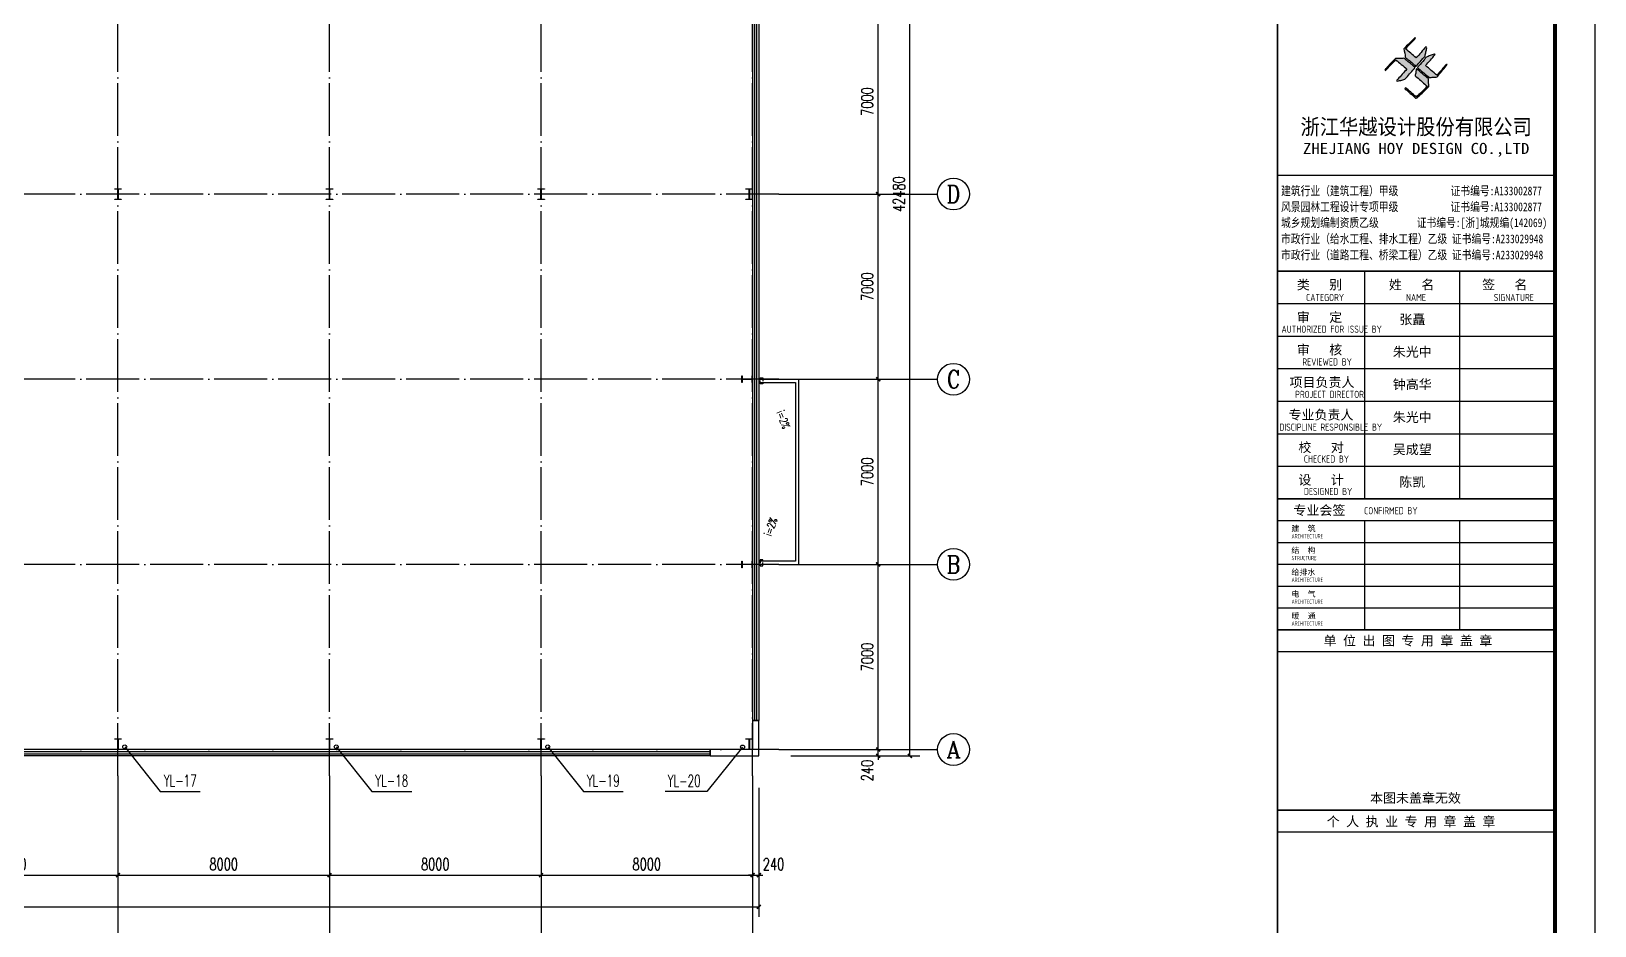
# Model space of a CAD drawing. Extents: x -440213 to 892209, y -122574 to 646408.
# Drawn here: x 50211 to 109341, y 328793 to 362612 of the extents above; entities that cross this region are included whole.
import ezdxf
from ezdxf.enums import TextEntityAlignment as Align

# ---------------------------------------------------------------- set-up
doc = ezdxf.new("R2010")
doc.units = 0
doc.header["$LTSCALE"] = 1000
doc.header["$MEASUREMENT"] = 0
doc.linetypes.add('DASH', pattern=[0.35, 0.25, -0.1])
doc.linetypes.add('DOTE', pattern=[2.42, 2, -0.2, 0.02, -0.2])
doc.layers.get('Defpoints').update_dxf_attribs({"color": 250})
for name, color, linetype in [('0 - 屋顶线', 150, 'Continuous'), ('0 - 梁柱', 3, 'Continuous'), ('0-建筑立面', 255, 'Continuous'), ('AXIS', 171, 'Continuous'), ('AXIS_TEXT', 7, 'Continuous'), ('DIM_SYMB', 171, 'Continuous'), ('DIM_雨水', 3, 'Continuous'), ('DOTE', 8, 'DOTE'), ('LVTRY', 6, 'Continuous'), ('PUB_TEXT', 7, 'Continuous'), ('PUB_TITLE', 171, 'Continuous'), ('TK', 4, 'Continuous'), ('TWT_TEXT', 7, 'Continuous'), ('VPIPE-雨水', 4, 'Continuous'), ('WALL-PARAPET', 6, 'Continuous'), ('WINDOW', 140, 'Continuous')]:
    doc.layers.add(name, color=color, linetype=linetype)
doc.styles.add('-宋体', font='', dxfattribs={"width": 0.8})
doc.styles.add('_TCH_AXIS', font='COMPLEX', dxfattribs={"bigfont": 'GBCBIG'})
doc.styles.add('_TCH_DIM', font='SIMPLEX', dxfattribs={"bigfont": 'GBCBIG'})
doc.styles.add('_TCH_DIM_T3', font='SIMPLEX', dxfattribs={"width": 0.705882, "bigfont": 'GBCBIG'})
doc.styles.add('_TWT_SERIAL', font='COMPLEX', dxfattribs={"width": 0.8, "height": 3, "bigfont": 'HZTXT'})
doc.styles.add('COMPLEX', font='COMPLEX')
doc.styles.add('HT', font='simhei.ttf', dxfattribs={"width": 0.8})
doc.styles.add('TSSD_REIN', font='tssdeng.shx', dxfattribs={"width": 0.7, "bigfont": 'tssdchn.shx'})
doc.styles.add('图签宋体', font='', dxfattribs={"height": 300})
doc.styles.add('图签黑体', font='simhei.ttf', dxfattribs={"height": 550})
doc.styles.get('-宋体').set_extended_font_data('SimSun')
doc.styles.get('图签宋体').set_extended_font_data('NSimSun')
doc.dimstyles.new('_TCH_ARCH&&150', dxfattribs={"dimtxt": 446.25, "dimasz": 150, "dimexe": 375, "dimexo": 450, "dimgap": 189.375, "dimtad": 1, "dimdec": 0, "dimzin": 0, "dimdsep": 46, "dimtxsty": '_TCH_DIM_T3', "dimblk": 'ARCHTICK', "dimcen": 0.09, "dimclrt": 7, "dimazin": 2, "dimtfac": 1, "dimtdec": 0, "dimtix": 1, "dimtmove": 2, "dimatfit": 3, "dimfxl": 0, "dimtolj": 1, "dimtzin": 0, "dimarcsym": 0})

# ---------------------------------------------------------------- blocks, each defined once
blk = doc.blocks.new('A$C670E4FA6')
at = {"layer": '0 - 梁柱'}
h = blk.add_hatch(color=256, dxfattribs=at)
h.paths.add_polyline_path([(125, 0), (0, 0), (0, 12), (120, 12), (120, 200), (125, 200)])
h.paths.add_polyline_path([(250, 0), (125, 0), (125, 200), (130, 200), (130, 12), (250, 12)])
h.paths.add_polyline_path([(250, 388), (130, 388), (130, 200), (125, 200), (125, 400), (250, 400)])
h.paths.add_polyline_path([(125, 200), (120, 200), (120, 388), (0, 388), (0, 400), (125, 400)])
blk.add_lwpolyline([(0, 400), (0, 388), (120, 388), (120, 12), (0, 12), (0, 0), (250, 0), (250, 12), (130, 12), (130, 388), (250, 388), (250, 400)], close=True, dxfattribs=at)
blk = doc.blocks.new('A$C053D6479')
at = {"layer": 'PUB_TITLE'}
h = blk.add_hatch(color=256, dxfattribs=at)
h.dxf.hatch_style = 1
edge = h.paths.add_edge_path()
edge.add_spline(control_points=[(1026, 827), (1105, 920), (1188, 1008), (1266, 1102)], knot_values=[13, 13, 13, 13, 14, 14, 14, 14], degree=3, periodic=0)
edge.add_spline(control_points=[(1266, 1102), (1258, 1111), (1249, 1119), (1239, 1116)], knot_values=[12, 12, 12, 12, 13, 13, 13, 13], degree=3, periodic=0)
edge.add_spline(control_points=[(1239, 1116), (1210, 1107), (1179, 1092), (1144, 1077)], knot_values=[11, 11, 11, 11, 12, 12, 12, 12], degree=3, periodic=0)
edge.add_spline(control_points=[(1144, 1077), (1109, 1063), (1069, 1053), (1047, 1038)], knot_values=[10, 10, 10, 10, 11, 11, 11, 11], degree=3, periodic=0)
edge.add_spline(control_points=[(1047, 1038), (1028, 1026), (1007, 992), (991, 972)], knot_values=[9, 9, 9, 9, 10, 10, 10, 10], degree=3, periodic=0)
edge.add_spline(control_points=[(991, 972), (942, 913), (899, 868), (849, 810)], knot_values=[8, 8, 8, 8, 9, 9, 9, 9], degree=3, periodic=0)
edge.add_spline(control_points=[(849, 810), (842, 801), (822, 776), (822, 775)], knot_values=[7, 7, 7, 7, 8, 8, 8, 8], degree=3, periodic=0)
edge.add_spline(control_points=[(822, 775), (823, 771), (848, 752), (859, 744)], knot_values=[6, 6, 6, 6, 7, 7, 7, 7], degree=3, periodic=0)
edge.add_spline(control_points=[(859, 744), (949, 670), (1035, 592), (1122, 521)], knot_values=[5, 5, 5, 5, 6, 6, 6, 6], degree=3, periodic=0)
edge.add_spline(control_points=[(1122, 521), (1153, 527), (1185, 530), (1217, 533)], knot_values=[4, 4, 4, 4, 5, 5, 5, 5], degree=3, periodic=0)
edge.add_spline(control_points=[(1217, 533), (1246, 535), (1293, 532), (1316, 542)], knot_values=[3, 3, 3, 3, 4, 4, 4, 4], degree=3, periodic=0)
edge.add_spline(control_points=[(1316, 542), (1327, 547), (1338, 565), (1349, 579)], knot_values=[2, 2, 2, 2, 3, 3, 3, 3], degree=3, periodic=0)
edge.add_spline(control_points=[(1349, 579), (1423, 670), (1507, 759), (1572, 848)], knot_values=[1, 1, 1, 1, 2, 2, 2, 2], degree=3, periodic=0)
edge.add_spline(control_points=[(1572, 848), (1564, 852), (1561, 861), (1551, 862)], knot_values=[0, 0, 0, 0, 1, 1, 1, 1], degree=3, periodic=0)
edge.add_spline(control_points=[(1551, 862), (1469, 769), (1393, 671), (1310, 579)], knot_values=[15, 15, 15, 15, 16, 16, 16, 16], degree=3, periodic=0)
edge.add_spline(control_points=[(1310, 579), (1216, 662), (1118, 742), (1026, 827)], knot_values=[14, 14, 14, 14, 15, 15, 15, 15], degree=3, periodic=0)
at = {"layer": 'TK'}
h = blk.add_hatch(color=256, dxfattribs=at)
h.dxf.hatch_style = 2
edge = h.paths.add_edge_path()
edge.add_spline(control_points=[(728, 856), (728, 856), (728, 856), (719, 864), (651, 922), (580, 978), (514, 1036), (509, 1106), (488, 1176), (479, 1247), (570, 1343), (663, 1436), (758, 1526), (764, 1523), (768, 1518), (774, 1515), (693, 1422), (599, 1343), (520, 1249), (607, 1171), (698, 1096), (789, 1021), (874, 1109), (950, 1206), (1031, 1298), (1066, 1286), (1054, 1262), (1045, 1224), (1036, 1188), (1031, 1158), (1024, 1121), (1020, 1104), (1017, 1085), (1012, 1071), (1004, 1052), (976, 1026), (956, 1003), (906, 946), (866, 899), (814, 839), (806, 829), (789, 806), (787, 806), (777, 804), (728, 856)], knot_values=[0, 0, 0, 0, 0.005, 0.01, 1, 1, 1, 2, 2, 2, 3, 3, 3, 4, 4, 4, 5, 5, 5, 6, 6, 6, 7, 7, 7, 8, 8, 8, 9, 9, 9, 10, 10, 10, 11, 11, 11, 12, 12, 12, 13, 13, 13, 14, 14, 14, 14], degree=3, periodic=0)
h = blk.add_hatch(color=256, dxfattribs=at)
h.dxf.hatch_style = 2
edge = h.paths.add_edge_path()
edge.add_spline(control_points=[(366, 894), (366, 894), (366, 894), (270, 970), (183, 883), (101, 791), (16, 703), (-18, 714), (9, 735), (28, 755), (103, 838), (192, 930), (266, 1005), (319, 1009), (387, 1005), (442, 1007), (456, 1008), (472, 1011), (485, 1007), (507, 1000), (534, 967), (555, 949), (624, 891), (699, 833), (760, 773), (689, 691), (614, 604), (539, 517), (529, 505), (516, 487), (506, 482), (492, 475), (469, 472), (452, 467), (416, 456), (383, 448), (342, 438), (323, 433), (297, 422), (293, 440), (291, 452), (313, 470), (322, 480), (400, 566), (477, 652), (553, 736), (460, 815), (366, 894)], knot_values=[0, 0, 0, 0, 0.005, 0.01, 1, 1, 1, 2, 2, 2, 3, 3, 3, 4, 4, 4, 5, 5, 5, 6, 6, 6, 7, 7, 7, 8, 8, 8, 9, 9, 9, 10, 10, 10, 11, 11, 11, 12, 12, 12, 13, 13, 13, 14, 14, 14, 15, 15, 15, 15], degree=3, periodic=0)
h = blk.add_hatch(color=256, dxfattribs=at)
h.dxf.hatch_style = 2
edge = h.paths.add_edge_path()
edge.add_spline(control_points=[(511, 261), (511, 261), (511, 261), (516, 267), (609, 192), (696, 111), (785, 33), (883, 118), (977, 208), (1070, 298), (992, 373), (892, 456), (803, 534), (791, 544), (768, 561), (766, 569), (761, 588), (776, 634), (780, 655), (785, 690), (788, 721), (795, 746), (897, 661), (998, 576), (1097, 490), (1100, 425), (1106, 361), (1107, 294), (1018, 207), (925, 121), (830, 33), (818, 21), (800, 0), (787, 0), (768, -1), (725, 49), (712, 60), (662, 103), (616, 143), (568, 186), (545, 207), (518, 224), (499, 250), (501, 259), (511, 261)], knot_values=[0, 0, 0, 0, 0.005, 0.01, 1, 1, 1, 2, 2, 2, 3, 3, 3, 4, 4, 4, 5, 5, 5, 6, 6, 6, 7, 7, 7, 8, 8, 8, 9, 9, 9, 10, 10, 10, 11, 11, 11, 12, 12, 12, 13, 13, 13, 14, 14, 14, 14], degree=3, periodic=0)
for points, knots in [([(1031, 1298), (1066, 1286), (1054, 1262), (1045, 1224), (1036, 1188), (1031, 1158), (1024, 1121), (1020, 1104), (1017, 1085), (1012, 1071), (1004, 1052), (976, 1026), (956, 1003), (906, 946), (866, 899), (814, 839), (806, 829), (789, 806), (787, 806), (777, 804), (728, 856), (719, 864), (651, 922), (580, 978), (514, 1036), (509, 1106), (488, 1176), (479, 1247), (570, 1343), (663, 1436), (758, 1526), (764, 1523), (768, 1518), (774, 1515), (693, 1422), (599, 1343), (520, 1249), (607, 1171), (698, 1096), (789, 1021), (874, 1109), (950, 1206), (1031, 1298)], [0, 0, 0, 0, 1, 1, 1, 2, 2, 2, 3, 3, 3, 4, 4, 4, 5, 5, 5, 6, 6, 6, 7, 7, 7, 8, 8, 8, 9, 9, 9, 10, 10, 10, 11, 11, 11, 12, 12, 12, 13, 13, 13, 14, 14, 14, 14]), ([(555, 949), (624, 891), (699, 833), (760, 773), (689, 691), (614, 604), (539, 517), (529, 505), (516, 487), (506, 482), (492, 475), (469, 472), (452, 467), (416, 456), (383, 448), (342, 438), (323, 433), (297, 422), (293, 440), (291, 452), (313, 470), (322, 480), (400, 566), (477, 652), (553, 736), (460, 815), (366, 894), (270, 970), (183, 883), (101, 791), (16, 703), (-18, 714), (9, 735), (28, 755), (103, 838), (192, 930), (266, 1005), (319, 1009), (387, 1005), (442, 1007), (456, 1008), (472, 1011), (485, 1007), (507, 1000), (534, 967), (555, 949)], [0, 0, 0, 0, 1, 1, 1, 2, 2, 2, 3, 3, 3, 4, 4, 4, 5, 5, 5, 6, 6, 6, 7, 7, 7, 8, 8, 8, 9, 9, 9, 10, 10, 10, 11, 11, 11, 12, 12, 12, 13, 13, 13, 14, 14, 14, 15, 15, 15, 15]), ([(1551, 862), (1561, 861), (1564, 852), (1572, 848), (1507, 759), (1423, 670), (1349, 579), (1338, 565), (1327, 547), (1316, 542), (1293, 532), (1246, 535), (1217, 533), (1185, 530), (1153, 527), (1122, 521), (1035, 592), (949, 670), (859, 744), (848, 752), (823, 771), (822, 775), (822, 776), (842, 801), (849, 810), (899, 868), (942, 913), (991, 972), (1007, 992), (1028, 1026), (1047, 1038), (1069, 1053), (1109, 1063), (1144, 1077), (1179, 1092), (1210, 1107), (1239, 1116), (1249, 1119), (1258, 1111), (1266, 1102), (1188, 1008), (1105, 920), (1026, 827), (1118, 742), (1216, 662), (1310, 579), (1393, 671), (1469, 769), (1551, 862)], [0, 0, 0, 0, 1, 1, 1, 2, 2, 2, 3, 3, 3, 4, 4, 4, 5, 5, 5, 6, 6, 6, 7, 7, 7, 8, 8, 8, 9, 9, 9, 10, 10, 10, 11, 11, 11, 12, 12, 12, 13, 13, 13, 14, 14, 14, 15, 15, 15, 16, 16, 16, 16]), ([(1097, 490), (1100, 425), (1106, 361), (1107, 294), (1018, 207), (925, 121), (830, 33), (818, 21), (800, 0), (787, 0), (768, -1), (725, 49), (712, 60), (662, 103), (616, 143), (568, 186), (545, 207), (518, 224), (499, 250), (501, 259), (511, 261), (516, 267), (609, 192), (696, 111), (785, 33), (883, 118), (977, 208), (1070, 298), (992, 373), (892, 456), (803, 534), (791, 544), (768, 561), (766, 569), (761, 588), (776, 634), (780, 655), (785, 690), (788, 721), (795, 746), (897, 661), (998, 576), (1097, 490)], [0, 0, 0, 0, 1, 1, 1, 2, 2, 2, 3, 3, 3, 4, 4, 4, 5, 5, 5, 6, 6, 6, 7, 7, 7, 8, 8, 8, 9, 9, 9, 10, 10, 10, 11, 11, 11, 12, 12, 12, 13, 13, 13, 14, 14, 14, 14])]:
    blk.add_open_spline(points, degree=3, knots=knots, dxfattribs=at)
blk = doc.blocks.new('GeYuanFrame_43462808', base_point=(20.09, 4.53))
at = {"layer": 'PUB_TITLE'}
for points in [[(803.09, 235.33), (803.09, 292.73)], [(827.09, 235.33), (827.09, 292.73)], [(803.09, 202.33), (803.09, 229.83)], [(827.09, 202.33), (827.09, 229.83)]]:
    blk.add_lwpolyline(points, dxfattribs=at)
at = {"layer": 'TK'}
for p, q in [((781.09, 316.93), (851.09, 316.93)), ((781.09, 284.53), (851.09, 284.53)), ((781.09, 276.33), (851.09, 276.33)), ((781.09, 268.13), (851.09, 268.13)), ((781.09, 259.93), (851.09, 259.93)), ((781.09, 251.73), (851.09, 251.73)), ((781.09, 243.53), (851.09, 243.53)), ((781.09, 235.33), (851.09, 235.33)), ((781.09, 235.33), (851.09, 235.33))]:
    blk.add_line(p, q, dxfattribs=at)
blk.add_lwpolyline([(20.09, 4.53), (20.09, 598.53), (861.09, 598.53), (861.09, 4.53)], close=True, dxfattribs=at)
at = {"layer": 'TK', "const_width": 1}
blk.add_lwpolyline([(45.09, 588.53), (851.09, 588.53), (851.09, 14.53), (45.09, 14.53)], close=True, dxfattribs=at)
at = {"layer": 'TK'}
for points, const_width in [([(781.09, 588.53), (781.09, 14.53)], 0.4), ([(781.09, 292.73), (851.09, 292.73)], 0.35), ([(781.09, 292.73), (851.09, 292.73)], 0.35), ([(781.09, 235.33), (851.09, 235.33)], 0.35), ([(781.09, 202.33), (851.09, 202.33)], 0.35), ([(781.09, 156.83), (851.09, 156.83)], 0.35)]:
    blk.add_lwpolyline(points, dxfattribs=dict(at, const_width=const_width))
for points in [[(781.09, 292.73), (851.09, 292.73)], [(781.09, 235.33), (851.09, 235.33)], [(781.09, 229.83), (851.09, 229.83)], [(781.09, 224.33), (851.09, 224.33)], [(781.09, 218.83), (851.09, 218.83)], [(781.09, 213.33), (851.09, 213.33)], [(781.09, 207.83), (851.09, 207.83)], [(781.09, 202.33), (851.09, 202.33)], [(781.09, 196.83), (851.09, 196.83)], [(781.09, 151.33), (851.09, 151.33)]]:
    blk.add_lwpolyline(points, dxfattribs=at)
at = {"layer": 'PUB_TITLE', "xscale": 0.01000000000021828, "yscale": 0.01000000000021828, "zscale": 0.01}
blk.add_blockref('A$C053D6479', (808.19, 336.27), dxfattribs=at)
at = {"layer": 'TK'}
for s, height, style, width, p in [('浙江华越设计股份有限公司', 3.96, 'HT', 0.9, (816.07, 329.16)), ('ZHEJIANG HOY DESIGN CO.,LTD', 2.8, '图签黑体', 1.11, (816.06, 323.29))]:
    blk.add_text(s, height=height, dxfattribs=dict(at, style=style, width=width)).set_placement(p, align=Align.MIDDLE)
for s, height, style, width, p in [('建筑行业（建筑工程）甲级           证书编号:A133002877', 2.2, '-宋体', 0.8, (782, 311.83)), ('风景园林工程设计专项甲级           证书编号:A133002877', 2.2, '-宋体', 0.8, (782, 307.81)), ('城乡规划编制资质乙级        证书编号:[浙]城规编(142069)', 2.2, '-宋体', 0.8, (782, 303.82)), ('市政行业（给水工程、排水工程）乙级 证书编号:A233029948', 2.2, '-宋体', 0.8, (782, 299.74)), ('市政行业（道路工程、桥梁工程）乙级 证书编号:A233029948', 2.2, '-宋体', 0.8, (782, 295.69)), ('CATEGORY', 1.8, 'TSSD_REIN', 0.7, (788.32, 285.17)), ('NAME', 1.8, 'TSSD_REIN', 0.7, (813.51, 285.17)), ('SIGNATURE', 1.8, 'TSSD_REIN', 0.7, (835.66, 285.17)), ('AUTHORIZED FOR ISSUE BY', 1.8, 'TSSD_REIN', 0.7, (782.12, 277.17)), ('REVIEWED BY', 1.8, 'TSSD_REIN', 0.7, (787.36, 268.91)), ('PROJECT DIRECTOR', 1.8, 'TSSD_REIN', 0.7, (785.55, 260.74)), ('DISCIPLINE RESPONSIBLE BY', 1.8, 'TSSD_REIN', 0.7, (781.57, 252.48)), ('CHECKED BY', 1.8, 'TSSD_REIN', 0.7, (787.75, 244.44)), ('DESIGNED BY', 1.8, 'TSSD_REIN', 0.7, (787.76, 236.27)), ('CONFIRMED BY', 1.8, 'TSSD_REIN', 0.7, (802.94, 231.42)), ('ARCHITECTURE', 1.08, 'TSSD_REIN', 0.7, (784.65, 225.34)), ('STRUCTURE', 1.08, 'TSSD_REIN', 0.7, (784.65, 219.84)), ('ARCHITECTURE', 1.08, 'TSSD_REIN', 0.7, (784.65, 214.34)), ('ARCHITECTURE', 1.08, 'TSSD_REIN', 0.7, (784.65, 208.84)), ('ARCHITECTURE', 1.08, 'TSSD_REIN', 0.7, (784.65, 203.34))]:
    blk.add_text(s, height=height, dxfattribs=dict(at, style=style, width=width)).set_placement(p)
at = {"layer": 'TK', "style": '图签宋体'}
for s, height, p in [('类   别', 2.4, (785.97, 288.09)), ('姓   名', 2.4, (809.2, 288.09)), ('签   名', 2.4, (832.68, 288.09)), ('审   定', 2.4, (785.97, 279.89)), ('审   核', 2.4, (785.97, 271.69)), ('项目负责人', 2.4, (784.13, 263.49)), ('专业负责人', 2.4, (783.89, 255.29)), ('校   对', 2.4, (786.38, 247.09)), ('设   计', 2.4, (786.36, 238.89)), ('专业会签', 2.4, (785.12, 231.24)), ('建  筑', 1.44, (784.61, 227.11)), ('结  构', 1.44, (784.61, 221.61)), ('给排水', 1.44, (784.61, 216.11)), ('电  气', 1.44, (784.61, 210.61)), ('暖  通', 1.44, (784.61, 205.11)), ('单 位 出 图 专 用 章 盖 章', 2.4, (792.72, 198.35)), ('本图未盖章无效', 2.4, (804.43, 158.7)), ('个 人 执 业 专 用 章 盖 章', 2.4, (793.52, 152.77))]:
    blk.add_text(s, height=height, dxfattribs=at).set_placement(p)
at = {"layer": 'TK', "char_height": 2.4, "width": 24, "attachment_point": 5, "style": '图签宋体'}
for s, insert in [('张矗', (815.09, 280.4)), ('朱光中', (815.09, 272.23)), ('钟高华', (815.09, 264.03)), ('朱光中', (815.09, 255.76)), ('吴成望', (815.09, 247.63)), ('陈凯', (815.09, 239.43))]:
    blk.add_mtext(s, dxfattribs=dict(at, insert=insert))
blk = doc.blocks.new('$TCHSYS$WIN2D')
for p, q in [((-0.5, 0.5), (0.5, 0.5)), ((-0.5, 0.5), (-0.5, -0.5)), ((0.5, 0.5), (0.5, -0.5)), ((0.5, 0.16667), (-0.5, 0.16667)), ((0.5, -0.16667), (-0.5, -0.16667)), ((-0.5, -0.5), (0.5, -0.5))]:
    blk.add_line(p, q)
blk = doc.blocks.new('_ArchTick')
at = {"color": 0, "linetype": 'ByBlock', "const_width": 0.4}
blk.add_lwpolyline([(-0.5, -0.5), (0.5, 0.5)], dxfattribs=at)
blk = doc.blocks.new('*D176')
at = {"layer": 'AXIS', "color": 0, "lineweight": -2}
for p, q in [((5250, 334005), (5250, 329130)), ((77730, 334005), (77730, 329130)), ((5250, 329505), (77730, 329505))]:
    blk.add_line(p, q, dxfattribs=at)
at = {"layer": 'Defpoints', "color": 0}
for p in [(5250, 334455), (77730, 334455), (77730, 329505)]:
    blk.add_point(p, dxfattribs=at)
at = {"layer": 'AXIS', "color": 0, "lineweight": -2, "xscale": 150, "yscale": 150, "zscale": 150, "rotation": 180}
blk.add_blockref('_ArchTick', (5250, 329505), dxfattribs=at)
at = {"layer": 'AXIS', "color": 0, "lineweight": -2, "xscale": 150, "yscale": 150, "zscale": 150}
blk.add_blockref('_ArchTick', (77730, 329505), dxfattribs=at)
at = {"layer": 'AXIS', "color": 7, "insert": (41490, 329918), "char_height": 446.2, "attachment_point": 5, "style": '_TCH_DIM_T3'}
blk.add_mtext('\\A1;72480', dxfattribs=at)
blk = doc.blocks.new('*D183')
at = {"layer": 'AXIS', "color": 0, "lineweight": -2}
for p, q in [((45490, 334005), (45490, 330330)), ((53490, 334005), (53490, 330330)), ((45490, 330705), (53490, 330705))]:
    blk.add_line(p, q, dxfattribs=at)
at = {"layer": 'Defpoints', "color": 0}
for p in [(45490, 334455), (53490, 334455), (53490, 330705)]:
    blk.add_point(p, dxfattribs=at)
at = {"layer": 'AXIS', "color": 0, "lineweight": -2, "xscale": 150, "yscale": 150, "zscale": 150, "rotation": 180}
blk.add_blockref('_ArchTick', (45490, 330705), dxfattribs=at)
at = {"layer": 'AXIS', "color": 0, "lineweight": -2, "xscale": 150, "yscale": 150, "zscale": 150}
blk.add_blockref('_ArchTick', (53490, 330705), dxfattribs=at)
at = {"layer": 'AXIS', "color": 7, "insert": (49490, 331118), "char_height": 446.2, "attachment_point": 5, "style": '_TCH_DIM_T3'}
blk.add_mtext('\\A1;8000', dxfattribs=at)
blk = doc.blocks.new('*D184')
at = {"layer": 'AXIS', "color": 0, "lineweight": -2}
for p, q in [((53490, 334005), (53490, 330330)), ((61490, 334005), (61490, 330330)), ((53490, 330705), (61490, 330705))]:
    blk.add_line(p, q, dxfattribs=at)
at = {"layer": 'Defpoints', "color": 0}
for p in [(53490, 334455), (61490, 334455), (61490, 330705)]:
    blk.add_point(p, dxfattribs=at)
at = {"layer": 'AXIS', "color": 0, "lineweight": -2, "xscale": 150, "yscale": 150, "zscale": 150, "rotation": 180}
blk.add_blockref('_ArchTick', (53490, 330705), dxfattribs=at)
at = {"layer": 'AXIS', "color": 0, "lineweight": -2, "xscale": 150, "yscale": 150, "zscale": 150}
blk.add_blockref('_ArchTick', (61490, 330705), dxfattribs=at)
at = {"layer": 'AXIS', "color": 7, "insert": (57490, 331118), "char_height": 446.2, "attachment_point": 5, "style": '_TCH_DIM_T3'}
blk.add_mtext('\\A1;8000', dxfattribs=at)
blk = doc.blocks.new('*D185')
at = {"layer": 'AXIS', "color": 0, "lineweight": -2}
for p, q in [((61490, 334005), (61490, 330330)), ((69490, 334005), (69490, 330330)), ((61490, 330705), (69490, 330705))]:
    blk.add_line(p, q, dxfattribs=at)
at = {"layer": 'Defpoints', "color": 0}
for p in [(61490, 334455), (69490, 334455), (69490, 330705)]:
    blk.add_point(p, dxfattribs=at)
at = {"layer": 'AXIS', "color": 0, "lineweight": -2, "xscale": 150, "yscale": 150, "zscale": 150, "rotation": 180}
blk.add_blockref('_ArchTick', (61490, 330705), dxfattribs=at)
at = {"layer": 'AXIS', "color": 0, "lineweight": -2, "xscale": 150, "yscale": 150, "zscale": 150}
blk.add_blockref('_ArchTick', (69490, 330705), dxfattribs=at)
at = {"layer": 'AXIS', "color": 7, "insert": (65490, 331118), "char_height": 446.2, "attachment_point": 5, "style": '_TCH_DIM_T3'}
blk.add_mtext('\\A1;8000', dxfattribs=at)
blk = doc.blocks.new('*D186')
at = {"layer": 'AXIS', "color": 0, "lineweight": -2}
for p, q in [((69490, 334005), (69490, 330330)), ((77490, 334005), (77490, 330330)), ((69490, 330705), (77490, 330705))]:
    blk.add_line(p, q, dxfattribs=at)
at = {"layer": 'Defpoints', "color": 0}
for p in [(69490, 334455), (77490, 334455), (77490, 330705)]:
    blk.add_point(p, dxfattribs=at)
at = {"layer": 'AXIS', "color": 0, "lineweight": -2, "xscale": 150, "yscale": 150, "zscale": 150, "rotation": 180}
blk.add_blockref('_ArchTick', (69490, 330705), dxfattribs=at)
at = {"layer": 'AXIS', "color": 0, "lineweight": -2, "xscale": 150, "yscale": 150, "zscale": 150}
blk.add_blockref('_ArchTick', (77490, 330705), dxfattribs=at)
at = {"layer": 'AXIS', "color": 7, "insert": (73490, 331118), "char_height": 446.2, "attachment_point": 5, "style": '_TCH_DIM_T3'}
blk.add_mtext('\\A1;8000', dxfattribs=at)
blk = doc.blocks.new('*D187')
at = {"layer": 'AXIS', "color": 0, "lineweight": -2}
for p, q in [((77490, 334005), (77490, 330330)), ((77730, 334005), (77730, 330330)), ((77490, 330705), (77340, 330705)), ((77490, 330705), (77730, 330705)), ((77730, 330705), (77880, 330705))]:
    blk.add_line(p, q, dxfattribs=at)
at = {"layer": 'Defpoints', "color": 0}
for p in [(77490, 334455), (77730, 334455), (77730, 330705)]:
    blk.add_point(p, dxfattribs=at)
at = {"layer": 'AXIS', "color": 0, "lineweight": -2, "xscale": 150, "yscale": 150, "zscale": 150}
blk.add_blockref('_ArchTick', (77490, 330705), dxfattribs=at)
at = {"layer": 'AXIS', "color": 0, "lineweight": -2, "xscale": 150, "yscale": 150, "zscale": 150, "rotation": 180}
blk.add_blockref('_ArchTick', (77730, 330705), dxfattribs=at)
at = {"layer": 'AXIS', "color": 7, "insert": (78285, 331118), "char_height": 446.2, "attachment_point": 5, "style": '_TCH_DIM_T3'}
blk.add_mtext('\\A1;240', dxfattribs=at)
blk = doc.blocks.new('_AXISO')
blk.add_circle((0, 0), 0.5)
at = {"layer": 'AXIS_TEXT', "style": 'COMPLEX', "width": 1.041667}
blk.add_attdef('A', text='', height=0.56, dxfattribs=at).set_placement((-0.25, -0.28), (0.25, -0.28), align=Align.FIT)
blk = doc.blocks.new('*D210')
at = {"layer": 'AXIS', "color": 0, "lineweight": -2}
for p, q in [((78940, 377695), (83815, 377695)), ((83440, 335215), (83440, 377695)), ((78940, 335215), (83815, 335215))]:
    blk.add_line(p, q, dxfattribs=at)
at = {"layer": 'Defpoints', "color": 0}
for p in [(78490, 377695), (83440, 377695), (78490, 335215)]:
    blk.add_point(p, dxfattribs=at)
at = {"layer": 'AXIS', "color": 0, "lineweight": -2, "xscale": 150, "yscale": 150, "zscale": 150}
for p, rotation in [((83440, 377695), 90), ((83440, 335215), 270)]:
    blk.add_blockref('_ArchTick', p, dxfattribs=dict(at, rotation=rotation))
at = {"layer": 'AXIS', "color": 7, "insert": (83028, 356455), "char_height": 446.2, "attachment_point": 5, "rotation": 90, "style": '_TCH_DIM_T3'}
blk.add_mtext('\\A1;42480', dxfattribs=at)
blk = doc.blocks.new('*D211')
at = {"layer": 'AXIS', "color": 0, "lineweight": -2}
for p, q in [((78940, 335455), (82615, 335455)), ((82240, 335455), (82240, 335605)), ((82240, 335215), (82240, 335455)), ((78940, 335215), (82615, 335215)), ((82240, 335215), (82240, 335065))]:
    blk.add_line(p, q, dxfattribs=at)
at = {"layer": 'Defpoints', "color": 0}
for p in [(78490, 335455), (82240, 335455), (78490, 335215)]:
    blk.add_point(p, dxfattribs=at)
at = {"layer": 'AXIS', "color": 0, "lineweight": -2, "xscale": 150, "yscale": 150, "zscale": 150}
for p, rotation in [((82240, 335455), 270), ((82240, 335215), 90)]:
    blk.add_blockref('_ArchTick', p, dxfattribs=dict(at, rotation=rotation))
at = {"layer": 'AXIS', "color": 7, "insert": (81828, 334660), "char_height": 446.2, "attachment_point": 5, "rotation": 90, "style": '_TCH_DIM_T3'}
blk.add_mtext('\\A1;240', dxfattribs=at)
blk = doc.blocks.new('*D212')
at = {"layer": 'AXIS', "color": 0, "lineweight": -2}
for p, q in [((78940, 342455), (82615, 342455)), ((82240, 335455), (82240, 342455)), ((78940, 335455), (82615, 335455))]:
    blk.add_line(p, q, dxfattribs=at)
at = {"layer": 'Defpoints', "color": 0}
for p in [(78490, 342455), (82240, 342455), (78490, 335455)]:
    blk.add_point(p, dxfattribs=at)
at = {"layer": 'AXIS', "color": 0, "lineweight": -2, "xscale": 150, "yscale": 150, "zscale": 150}
for p, rotation in [((82240, 342455), 90), ((82240, 335455), 270)]:
    blk.add_blockref('_ArchTick', p, dxfattribs=dict(at, rotation=rotation))
at = {"layer": 'AXIS', "color": 7, "insert": (81828, 338955), "char_height": 446.2, "attachment_point": 5, "rotation": 90, "style": '_TCH_DIM_T3'}
blk.add_mtext('\\A1;7000', dxfattribs=at)
blk = doc.blocks.new('*D213')
at = {"layer": 'AXIS', "color": 0, "lineweight": -2}
for p, q in [((78940, 349455), (82615, 349455)), ((82240, 342455), (82240, 349455)), ((78940, 342455), (82615, 342455))]:
    blk.add_line(p, q, dxfattribs=at)
at = {"layer": 'Defpoints', "color": 0}
for p in [(78490, 349455), (82240, 349455), (78490, 342455)]:
    blk.add_point(p, dxfattribs=at)
at = {"layer": 'AXIS', "color": 0, "lineweight": -2, "xscale": 150, "yscale": 150, "zscale": 150}
for p, rotation in [((82240, 349455), 90), ((82240, 342455), 270)]:
    blk.add_blockref('_ArchTick', p, dxfattribs=dict(at, rotation=rotation))
at = {"layer": 'AXIS', "color": 7, "insert": (81828, 345955), "char_height": 446.2, "attachment_point": 5, "rotation": 90, "style": '_TCH_DIM_T3'}
blk.add_mtext('\\A1;7000', dxfattribs=at)
blk = doc.blocks.new('*D214')
at = {"layer": 'AXIS', "color": 0, "lineweight": -2}
for p, q in [((78940, 356455), (82615, 356455)), ((82240, 349455), (82240, 356455)), ((78940, 349455), (82615, 349455))]:
    blk.add_line(p, q, dxfattribs=at)
at = {"layer": 'Defpoints', "color": 0}
for p in [(78490, 356455), (82240, 356455), (78490, 349455)]:
    blk.add_point(p, dxfattribs=at)
at = {"layer": 'AXIS', "color": 0, "lineweight": -2, "xscale": 150, "yscale": 150, "zscale": 150}
for p, rotation in [((82240, 356455), 90), ((82240, 349455), 270)]:
    blk.add_blockref('_ArchTick', p, dxfattribs=dict(at, rotation=rotation))
at = {"layer": 'AXIS', "color": 7, "insert": (81828, 352955), "char_height": 446.2, "attachment_point": 5, "rotation": 90, "style": '_TCH_DIM_T3'}
blk.add_mtext('\\A1;7000', dxfattribs=at)
blk = doc.blocks.new('*D215')
at = {"layer": 'AXIS', "color": 0, "lineweight": -2}
for p, q in [((78940, 363455), (82615, 363455)), ((82240, 356455), (82240, 363455)), ((78940, 356455), (82615, 356455))]:
    blk.add_line(p, q, dxfattribs=at)
at = {"layer": 'Defpoints', "color": 0}
for p in [(78490, 363455), (82240, 363455), (78490, 356455)]:
    blk.add_point(p, dxfattribs=at)
at = {"layer": 'AXIS', "color": 0, "lineweight": -2, "xscale": 150, "yscale": 150, "zscale": 150}
for p, rotation in [((82240, 363455), 90), ((82240, 356455), 270)]:
    blk.add_blockref('_ArchTick', p, dxfattribs=dict(at, rotation=rotation))
at = {"layer": 'AXIS', "color": 7, "insert": (81828, 359955), "char_height": 446.2, "attachment_point": 5, "rotation": 90, "style": '_TCH_DIM_T3'}
blk.add_mtext('\\A1;7000', dxfattribs=at)

msp = doc.modelspace()

# ---------------------------------------------------------------- linework, layer by layer
at = {"layer": '0 - 屋顶线'}
for p, q in [((77730.2, 349455.4), (79230.2, 349455.4)), ((77730.2, 349335.4), (79110.2, 349335.4)), ((79110.2, 349335.4), (79110.2, 342575.4)), ((79230.2, 349455.4), (79230.2, 342455.4)), ((79110.2, 342575.4), (77730.2, 342575.4))]:
    msp.add_line(p, q, dxfattribs=at)
at = {"layer": 'AXIS'}
for p, q in [((78490.2, 356455.4), (84490.2, 356455.4)), ((78490.2, 356455.4), (84490.2, 356455.4)), ((78490.2, 349455.4), (84490.2, 349455.4)), ((78490.2, 349455.4), (84490.2, 349455.4)), ((78490.2, 342455.4), (84490.2, 342455.4)), ((78490.2, 342455.4), (84490.2, 342455.4)), ((78490.2, 335455.4), (84490.2, 335455.4)), ((78490.2, 335455.4), (84490.2, 335455.4)), ((53490.2, 334455.4), (53490.2, 328455.4)), ((61490.2, 334455.4), (61490.2, 328455.4)), ((69490.2, 334455.4), (69490.2, 328455.4)), ((77490.2, 334455.4), (77490.2, 328455.4))]:
    msp.add_line(p, q, dxfattribs=at)
at = {"layer": 'DIM_SYMB'}
for points in [[(78790.1, 346852.3, 0, 0, 0), (78154, 348536.2, 80, 0, 0), (78048, 348816.9, 0, 0, 0)], [(78790.1, 344827.8, 0, 0, 0), (78149.9, 343055.5, 80, 0, 0), (78048, 342773.4, 0, 0, 0)]]:
    msp.add_lwpolyline(points, format="xyseb", dxfattribs=at)
at = {"layer": 'DIM_雨水'}
for p, q in [((53744.9, 335555.5), (55091.1, 333870.8)), ((61744.9, 335555.5), (63091.1, 333870.8)), ((69744.9, 335555.5), (71091.1, 333870.8)), ((77110.5, 335548.2), (75764.3, 333863.6)), ((55091.1, 333870.8), (56600.6, 333870.8)), ((63091.1, 333870.8), (64600.6, 333870.8)), ((71091.1, 333870.8), (72600.6, 333870.8)), ((75764.3, 333863.6), (74189.9, 333863.6))]:
    msp.add_line(p, q, dxfattribs=at)
at = {"layer": 'DOTE'}
for p, q in [((53490.2, 334455.4), (53490.2, 378455.4)), ((61490.2, 334455.4), (61490.2, 378455.4)), ((69490.2, 334455.4), (69490.2, 378455.4)), ((77490.2, 334455.4), (77490.2, 378455.4)), ((78490.2, 356455.4), (4490.2, 356455.4)), ((78490.2, 349455.4), (4490.2, 349455.4)), ((78490.2, 342455.4), (4490.2, 342455.4)), ((78490.2, 335455.4), (4490.2, 335455.4))]:
    msp.add_line(p, q, dxfattribs=at)
at = {"layer": 'LVTRY', "linetype": 'DASH', "ltscale": 0.5}
for points in [[(77780.2, 349285.6), (77780.2, 349505.6), (77880.2, 349505.6), (77880.2, 349285.6)], [(77780.2, 342625.4), (77780.2, 342405.4), (77880.2, 342405.4), (77880.2, 342625.4)]]:
    msp.add_lwpolyline(points, close=True, dxfattribs=at)
at = {"layer": 'VPIPE-雨水', "linetype": 'Continuous'}
for centre in [(53744.9, 335555.5), (61744.9, 335555.5), (69744.9, 335555.5), (77110.5, 335548.2)]:
    msp.add_circle(centre, 75, dxfattribs=at)
at = {"layer": 'WALL-PARAPET'}
for p, q in [((77730.2, 336555.4), (77490.2, 336555.4)), ((77490.2, 336555.4), (77490.2, 335455.4)), ((77730.2, 335215.4), (77730.2, 336555.4)), ((77490.2, 335455.4), (75890.2, 335455.4)), ((75890.2, 335455.4), (75890.2, 335215.4)), ((75890.2, 335215.4), (77730.2, 335215.4))]:
    msp.add_line(p, q, dxfattribs=at)

# ---------------------------------------------------------------- block references
at = {"layer": '0 - 梁柱', "xscale": -1}
for p in [(53615.2, 356255.4), (61615.2, 356255.4), (69615.2, 356255.4), (77490.2, 356255.4), (53615.2, 335455.4), (61615.2, 335455.4), (69615.2, 335455.4), (77490.2, 335455.4)]:
    msp.add_blockref('A$C670E4FA6', p, dxfattribs=at)
at = {"layer": '0 - 梁柱', "xscale": -1, "rotation": 90}
for p in [(77490.2, 349580.4), (77490.2, 342580.4)]:
    msp.add_blockref('A$C670E4FA6', p, dxfattribs=at)
at = {"layer": '0-建筑立面', "xscale": 150, "yscale": 150, "zscale": 150}
msp.add_blockref('GeYuanFrame_43462808', (-16808.6, 310316.7), dxfattribs=at)
at = {"layer": 'AXIS'}
ref = msp.add_blockref('_AXISO', (85090.2, 356455.4), dxfattribs=dict(at, xscale=1200, yscale=1200, zscale=1200))
ref.add_attrib('A', 'D', dxfattribs={"layer": 'AXIS_TEXT', "height": 652.9, "style": '_TCH_AXIS'}).set_placement((84825.9, 356129), (85354.5, 356129), align=Align.FIT)
ref = msp.add_blockref('_AXISO', (85090.2, 356455.4), dxfattribs=dict(at, xscale=1200, yscale=1200, zscale=1200))
ref.add_attrib('A', 'D', dxfattribs={"layer": 'AXIS_TEXT', "height": 652.9, "style": '_TCH_AXIS'}).set_placement((84825.9, 356129), (85354.5, 356129), align=Align.FIT)
ref = msp.add_blockref('_AXISO', (85090.2, 349455.4), dxfattribs=dict(at, xscale=1200, yscale=1200, zscale=1200))
ref.add_attrib('A', 'C', dxfattribs={"layer": 'AXIS_TEXT', "height": 683.5, "style": '_TCH_AXIS'}).set_placement((84846.1, 349113.6), (85334.3, 349113.6), align=Align.FIT)
ref = msp.add_blockref('_AXISO', (85090.2, 349455.4), dxfattribs=dict(at, xscale=1200, yscale=1200, zscale=1200))
ref.add_attrib('A', 'C', dxfattribs={"layer": 'AXIS_TEXT', "height": 683.5, "style": '_TCH_AXIS'}).set_placement((84846.1, 349113.6), (85334.3, 349113.6), align=Align.FIT)
ref = msp.add_blockref('_AXISO', (85090.2, 342455.4), dxfattribs=dict(at, xscale=1200, yscale=1200, zscale=1200))
ref.add_attrib('A', 'B', dxfattribs={"layer": 'AXIS_TEXT', "height": 652.9, "style": '_TCH_AXIS'}).set_placement((84825.9, 342129), (85354.5, 342129), align=Align.FIT)
ref = msp.add_blockref('_AXISO', (85090.2, 342455.4), dxfattribs=dict(at, xscale=1200, yscale=1200, zscale=1200))
ref.add_attrib('A', 'B', dxfattribs={"layer": 'AXIS_TEXT', "height": 652.9, "style": '_TCH_AXIS'}).set_placement((84825.9, 342129), (85354.5, 342129), align=Align.FIT)
ref = msp.add_blockref('_AXISO', (85090.2, 335455.4), dxfattribs=dict(at, xscale=1200, yscale=1200, zscale=1200))
ref.add_attrib('A', 'A', dxfattribs={"layer": 'AXIS_TEXT', "height": 637.8, "style": '_TCH_AXIS'}).set_placement((84816.9, 335136.5), (85363.5, 335136.5), align=Align.FIT)
ref = msp.add_blockref('_AXISO', (85090.2, 335455.4), dxfattribs=dict(at, xscale=1200, yscale=1200, zscale=1200))
ref.add_attrib('A', 'A', dxfattribs={"layer": 'AXIS_TEXT', "height": 637.8, "style": '_TCH_AXIS'}).set_placement((84816.9, 335136.5), (85363.5, 335136.5), align=Align.FIT)
at = {"layer": 'WINDOW'}
for p, xscale, yscale, zscale, rotation in [((77610.2, 356455.4), 39800, -240, 39800, 270), ((41490.2, 335335.4), 68800, 240, 68800, 180)]:
    msp.add_blockref('$TCHSYS$WIN2D', p, dxfattribs=dict(at, xscale=xscale, yscale=yscale, zscale=zscale, rotation=rotation))

# ---------------------------------------------------------------- texts
at = {"layer": 'PUB_TEXT', "style": '_TCH_DIM', "width": 0.705882}
for rotation, p in [(290.694583, (78390.1, 348208.5)), (70.13886, (78198, 343497.7))]:
    msp.add_text('i=2%', height=297.5, rotation=rotation, dxfattribs=at).set_placement(p)
at = {"layer": 'TWT_TEXT', "style": '_TWT_SERIAL', "width": 0.64}
for s, p in [('YL-17', (55221.5, 334050.8)), ('YL-18', (63221.5, 334050.8)), ('YL-19', (71221.5, 334050.8)), ('YL-20', (74279.9, 334043.6))]:
    msp.add_text(s, height=450, dxfattribs=at).set_placement(p)

# ---------------------------------------------------------------- dimensions: what is measured, and where the dimension line sits
at = {"layer": 'AXIS'}
for p1, p2, distance, picture, middle in [((78490.2, 335215.4), (78490.2, 377695.4), -4950, '*D210', (83027.7, 356455.4)), ((78490.2, 356455.4), (78490.2, 363455.4), -3750, '*D215', (81827.7, 359955.4)), ((78490.2, 349455.4), (78490.2, 356455.4), -3750, '*D214', (81827.7, 352955.4)), ((78490.2, 342455.4), (78490.2, 349455.4), -3750, '*D213', (81827.7, 345955.4)), ((78490.2, 335455.4), (78490.2, 342455.4), -3750, '*D212', (81827.7, 338955.4)), ((5250.2, 334455.4), (77730.2, 334455.4), -4950, '*D176', (41490.2, 329917.9)), ((45490.2, 334455.4), (53490.2, 334455.4), -3750, '*D183', (49490.2, 331117.9)), ((53490.2, 334455.4), (61490.2, 334455.4), -3750, '*D184', (57490.2, 331117.9)), ((61490.2, 334455.4), (69490.2, 334455.4), -3750, '*D185', (65490.2, 331117.9)), ((69490.2, 334455.4), (77490.2, 334455.4), -3750, '*D186', (73490.2, 331117.9))]:
    dim = msp.add_aligned_dim(p1=p1, p2=p2, distance=distance, dimstyle='_TCH_ARCH&&150', dxfattribs=at)
    dim.commit()
    dim.dimension.update_dxf_attribs({"geometry": picture, "text_midpoint": middle})
for base, p1, p2, angle, picture, middle in [((82240.2, 335455.4), (78490.2, 335215.4), (78490.2, 335455.4), 90, '*D211', (81827.7, 334660.4)), ((77730.2, 330705.4), (77490.2, 334455.4), (77730.2, 334455.4), 0, '*D187', (78285.2, 331117.9))]:
    dim = msp.add_linear_dim(base=base, p1=p1, p2=p2, angle=angle, dimstyle='_TCH_ARCH&&150', dxfattribs=at)
    dim.commit()
    dim.dimension.update_dxf_attribs({"geometry": picture, "text_midpoint": middle, "dimtype": 161})

doc.saveas('drawing.dxf')
